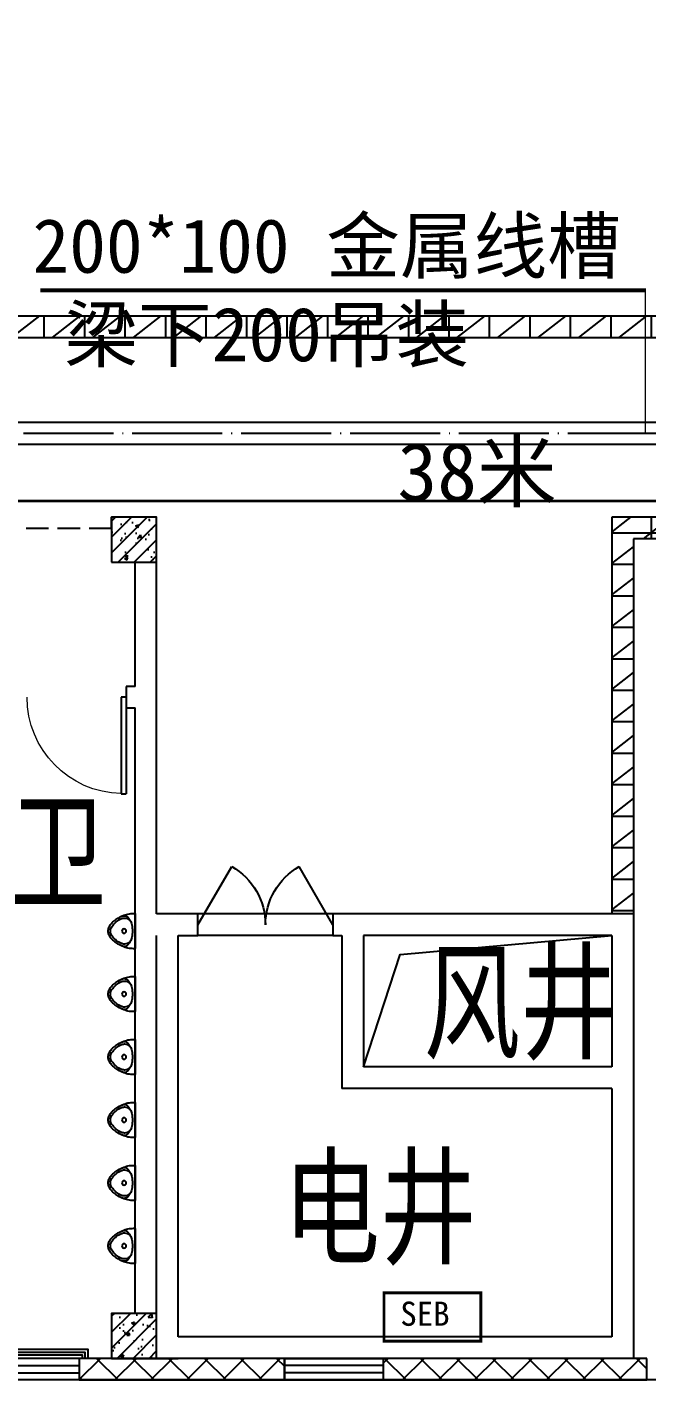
# Model space of a CAD drawing. Header units: millimetres. Extents: x -633009578 to 5705885, y -633235091 to 2571734.
# Drawn here: x 4069479 to 4076369, y 1855760 to 1870800 of the extents above; entities that cross this region are included whole.
import ezdxf

# ---------------------------------------------------------------- set-up
doc = ezdxf.new("R2010")
doc.units = ezdxf.units.MM
doc.header["$LTSCALE"] = 1000
doc.header["$MEASUREMENT"] = 0
doc.linetypes.add('DASH', pattern=[0.35, 0.25, -0.1])
doc.linetypes.add('DOTE', pattern=[2.4200000000000004, 2, -0.2, 0.02, -0.2])
doc.layers.get('0').update_dxf_attribs({"color": 9})
for name, color, linetype in [('000000000000电气', 7, 'Continuous'), ('A-COLUM(柱)', 255, 'Continuous'), ('A-DOOR(门）', 4, 'Continuous'), ('A-F-AREA(计算)', 5, 'Continuous'), ('A-FLOR(看线)', 8, 'Continuous'), ('A-HATH(填充)', 8, 'Continuous'), ('A-LM-RAIL(栏杆)', 167, 'Continuous'), ('A-LVTY(厨卫)', 8, 'Continuous'), ('A-OTHER(其它)', 192, 'Continuous'), ('A-TEXT(房间)', 243, 'Continuous'), ('A-WALL(墙)', 255, 'Continuous'), ('A-WINDOW（窗）', 4, 'Continuous'), ('WALL', 9, 'Continuous'), ('电-桥架', 4, 'Continuous'), ('设备-箱柜', 3, 'Continuous')]:
    doc.layers.add(name, color=color, linetype=linetype)
doc.styles.add('_TCH', font='simhei.ttf', dxfattribs={"width": 0.75, "bigfont": 'hztxt.shx'})
doc.styles.add('ELEC-DIM', font='simhei.ttf')
doc.styles.add('IDQSTYLE', font='simhei.ttf', dxfattribs={"width": 0.707, "bigfont": 'hztxt.shx'})
doc.styles.add('宋体', font='simhei.ttf')
pattern_1 = [(0, (1628470.737756166, 677977.5160347573), (0, 350), []), (37.875, (1628870.737756166, 677977.5160347573), (-169.61527734408, 218.0766567528281), []), (90, (1628870.737756166, 677977.5160347573), (-450, 2.755455298081545e-14), [])]
pattern_2 = [(45, (1628670.737756166, 677977.5160347573), (-200.0002033111466, 200.0002033111467), []), (135, (1628670.737756166, 677977.5160347573), (-200.0002033111467, -200.0002033111466), [])]

# ---------------------------------------------------------------- blocks, each defined once
blk = doc.blocks.new('HC001524')
at = {"color": 0, "linetype": 'Continuous', "const_width": 0.3}
blk.add_lwpolyline([(5, 2.5), (-5, 2.5), (-5, -2.5), (5, -2.5)], close=True, dxfattribs=at)
at = {"color": 0, "style": 'IDQSTYLE', "width": 0.7}
for tag, p in [('AF', (-1.5, -1.25)), ('PSFHATT', (7, -2.5))]:
    blk.add_attdef(tag, p, '', height=2.5, dxfattribs=at)
blk = doc.blocks.new('$plan$00000387')
for points in [[(-195.1053413768082, -0.0007896247711869364), (195.1053413768082, 0.0007896247707321891, -0.056281), (192.2349483853259, -62.07158893748328, -0.051243), (175.2703486377404, -125.5748806645047, -0.047086), (143.6831082538288, -189.724628874892, -0.038643), (109.2489721777902, -237.0609902997553, -0.050944), (77.11679163034205, -267.7759659795192, -0.073316), (36.52038586093977, -290.7338367186967, -0.092337), (0.001018339326947171, -297.5362265440604, -0.092337), (-36.51803354920821, -290.7341323159712, -0.073316), (-77.11462417741222, -267.776590178973, -0.050944), (-109.2474259731857, -237.0618745823472, -0.038643), (-143.6819452275654, -189.7257908973352, -0.047086), (-175.269704824098, -125.5762993672297, -0.051243), (-192.2348186147988, -62.07314493917374, -0.056281)], [(0.0004063761161887669, -146.3291454144546, 0.999985), (0.0002089799604618747, -97.55313528460101, 0.999985)]]:
    blk.add_lwpolyline(points, format="xyb", close=True)
for points in [[(-169.3906686580854, -140.1226315288268, -0.078162), (-170.9980199055512, -114.6377667698976, -0.158684), (-159.1263041735847, -87.15485956814655, -0.087457), (-117.404978437914, -53.84085994681891, -0.073385), (-70.49119853318143, -36.56470876068397, -0.051629), (0.0003042701246158686, -29.26612660759247), (0.0003042701246158686, -29.26612660759247, -0.051629), (70.49149449189827, -36.56413818386, -0.073385), (117.4050415866323, -53.83990962471171, -0.087457), (159.1270096202247, -87.15357250312127, -0.158684), (170.9989478331345, -114.6363836417117, -0.078162), (169.3918028553499, -140.1212604160505)], [(117.0630501052547, -53.65384373908455, -0.099174), (138.5356947175851, -84.86577428893679, -0.110283), (144.8304822659725, -118.461657304113, -0.092873), (136.0170142026468, -157.9354627454745, -0.05733), (119.0399966660161, -187.626263302564, -0.037877), (85.37168024390257, -226.8225566132141, -0.072182), (35.33205354717484, -264.1794573646985, -0.124936), (0.001291311165005027, -273.1480356215775), (0.001291311165005027, -273.1480356215775, -0.124936), (-35.32991617790412, -264.1797433356796, -0.072182), (-85.36984427394054, -226.8232476352587, -0.037877), (-119.0384779452529, -187.6272268447183, -0.05733), (-136.0157358103124, -157.9365637070459, -0.092873), (-144.8298950764129, -118.4628296054302, -0.110283), (-138.5353804395845, -84.8668946738876, -0.099174), (-117.0629874684723, -53.65479130090807)]]:
    blk.add_lwpolyline(points, format="xyb")
blk = doc.blocks.new('$TCHSYS$WIN2D')
for p, q in [((-0.5, 0.5), (0.5, 0.5)), ((-0.5, 0.5), (-0.4999999999999999, -0.5)), ((0.5, 0.5), (0.4999999999999998, -0.5)), ((0.5, 0.1666666666666666), (-0.5, 0.1666666666666666)), ((0.5, -0.1666666666666667), (-0.5, -0.1666666666666667)), ((-0.4999999999999999, -0.5), (0.5, -0.5))]:
    blk.add_line(p, q)
blk = doc.blocks.new('$DorLib2D$00000001')
for p, q in [((0.45, 0.9750000000000001), (0.5000000000000002, 0.9750000000000001)), ((0.45, 0), (0.45, 0.9750000000000001)), ((0.5, 0), (0.5, 0.9750000000000001)), ((0.5, 0), (0.45, 0))]:
    blk.add_line(p, q)
at = {"lineweight": 13}
blk.add_arc((0.475, 0), 0.975, 91.4692835813538, 180, dxfattribs=at)
blk = doc.blocks.new('$DorLib2D$00000231')
at = {"color": 0}
for p, q in [((-0.4999999999999947, 7.105427357601002e-15), (-0.2500000000000284, 0.4330127018921708)), ((0.5000000000000053, 7.105427357601002e-15), (0.250000000000032, 0.4330127018921708))]:
    blk.add_line(p, q, dxfattribs=at)
for centre, radius, start, end in [((-0.4999999999996803, 3.055333763768431e-13), 0.499999999999681, 0, 59.99999999996344), ((0.5000000000000426, -2.486899575160351e-14), 0.4999999999999835, 120.0000000000366, 180)]:
    blk.add_arc(centre, radius, start, end, dxfattribs=at)
blk = doc.blocks.new('_FZH')
h = blk.add_hatch()
h.set_pattern_fill('钢筋混凝土', color=256, scale=0.1, style=0)
h.set_pattern_definition([(45, (0, 0), (-0.1767766952966369, 0.1767766952966369), []), (50, (0, 0), (0.7172601826007535, -0.06275213498259512), [0.07500000000000001, -0.8250000000000001]), (355, (0, 0), (-0.138751333613, 0.7521921337000119), [0.06, -0.66]), (100.4514, (0.05977168000000001, -0.00522934), (0.5785093817140216, 0.6894395420609536), [0.06374019, -0.701142112]), (46.1842, (0, 0.2), (1.067241048625645, -0.1655190143290181), [0.1125, -1.2375]), (96.6356, (0.088936745, 0.186206693), (0.9346627055487033, 0.9741178709004418), [0.095610288, -1.051713]), (351.1842, (0, 0.2), (0.9346619451336272, 0.9741186009253247), [0.09000000000000001, -0.9900000000000001]), (21, (0.1, 0.15), (0.5969070521184617, -0.4026188906653388), [0.07500000000000001, -0.8250000000000001]), (326, (0.1, 0.15), (0.2433153319215824, 0.7251500450468529), [0.06, -0.66]), (71.4514, (0.149742233, 0.116448394), (0.84022262858149, 0.3225304967099524), [0.06374019, -0.701142112]), (37.50000000000001, (0, 0), (0.01215985531729062, 0.3328938538313115), [0, -0.652, 0, -0.67, 0, -0.6625000000000001]), (7.499999999999999, (0, 0), (0.2630695374421486, 0.3944117118823603), [0, -0.382, 0, -0.637, 0, -0.2525]), (-32.5, (-0.223, 0), (0.533822436172409, -0.02255487173437976), [0, -0.25, 0, -0.78, 0, -1.035]), (-42.5, (-0.323, 0), (0.5831861693423862, 0.1001049823323177), [0, -0.325, 0, -0.518, 0, -0.735])])
h.paths.add_polyline_path([(-0.5, -0.5), (0.5, -0.5), (0.5, 0.5), (-0.5, 0.5)])
blk.add_lwpolyline([(-0.5, -0.5), (0.5, -0.5), (0.5, 0.5), (-0.5, 0.5)], close=True)

msp = doc.modelspace()

# ---------------------------------------------------------------- hatches: boundary and pattern name
at = {"layer": 'A-HATH(填充)'}
h = msp.add_hatch(dxfattribs=at)
h.set_pattern_fill('空心砖', color=256, scale=100, style=0)
h.set_pattern_definition(pattern_1)
h.paths.add_polyline_path([(4064539.256591852, 1867429.596922322), (4064659.25659191, 1867349.596922423), (4084069.256591875, 1867349.596922424), (4084069.256591883, 1867509.596922433), (4083949.256591886, 1867589.596922423), (4064539.256591891, 1867589.596922424)])
h = msp.add_hatch(dxfattribs=at)
h.set_pattern_fill('空心砖', color=256, scale=100, style=0)
h.set_pattern_definition(pattern_1)
h.paths.add_polyline_path([(4080119.256591891, 1865109.596922392), (4080119.256591891, 1865349.596922394), (4075979.256592531, 1865349.596922433), (4076219.256592516, 1865109.596922396)])
h = msp.add_hatch(dxfattribs=at)
h.set_pattern_fill('空心砖', color=256, scale=100, style=0)
h.set_pattern_definition(pattern_1)
h.paths.add_polyline_path([(4076219.256592516, 1865109.596922396), (4075979.256592531, 1865349.596922433), (4075979.256592555, 1860939.596922133), (4076219.256592555, 1860939.596922133)])
h = msp.add_hatch(dxfattribs=at)
h.set_pattern_fill('多孔材料', color=256, scale=100, style=0)
h.set_pattern_definition(pattern_2)
h.paths.add_polyline_path([(4070059.256591615, 1855759.596922417), (4072339.256591107, 1855759.596922419), (4072339.256591107, 1855999.596922434), (4070059.256591615, 1855999.596922434)])
h = msp.add_hatch(dxfattribs=at)
h.set_pattern_fill('多孔材料', color=256, scale=100, style=0)
h.set_pattern_definition(pattern_2)
h.paths.add_polyline_path([(4073439.256591107, 1855759.596922419), (4076369.295880454, 1855759.596922422), (4076369.295880454, 1855999.596922433), (4073439.256591107, 1855999.596922433)])

# ---------------------------------------------------------------- linework, layer by layer
at = {"layer": '000000000000电气', "color": 2, "lineweight": 35}
msp.add_line((4100275.940698322, 1865530.046226885), (4062503.250811218, 1865530.046226885), dxfattribs=at)
at = {"layer": 'A-DOOR(门）'}
for p, q in [((4072879.256588553, 1860939.596922102), (4071379.256588553, 1860939.596922102)), ((4072879.256588553, 1860699.596922102), (4071379.256588553, 1860699.596922102))]:
    msp.add_line(p, q, dxfattribs=at)
at = {"layer": 'A-F-AREA(计算)'}
msp.add_lwpolyline([(4060729.234130392, 1991839.59697076), (4195009.234130392, 1991839.59697076), (4195009.234130392, 1855759.59697076), (4060729.234130392, 1855759.59697076)], close=True, dxfattribs=at)
at = {"layer": 'A-FLOR(看线)'}
msp.add_lwpolyline([(4070159.256596358, 1855999.596922433), (4070159.256596358, 1856099.596922433), (4068859.256596319, 1856099.596922433), (4068859.256596319, 1855999.596922451)], dxfattribs=at)
at = {"layer": 'A-LM-RAIL(栏杆)'}
for points in [[(4070124.256596358, 1855999.596922433), (4070124.256596358, 1856064.596922433), (4068894.256596319, 1856064.596922433), (4068894.256596319, 1855999.596922451)], [(4070094.256596358, 1855999.596922433), (4070094.256596358, 1856034.596922433), (4068924.256596319, 1856034.596922433), (4068924.256596319, 1855999.596922451)]]:
    msp.add_lwpolyline(points, dxfattribs=at)
at = {"layer": 'A-OTHER(其它)'}
msp.add_lwpolyline([(4073219.25659262, 1859239.596922089), (4073626.131397699, 1860488.814120962), (4075979.25659262, 1860699.596922128)], dxfattribs=at)
at = {"layer": 'A-WALL(墙)'}
for p, q in [((4064539.256591891, 1867589.596922424), (4083949.256591886, 1867589.596922423)), ((4064659.25659191, 1867349.596922423), (4084069.256591875, 1867349.596922424)), ((4080119.256592103, 1865349.596922378), (4075979.256592531, 1865349.596922433)), ((4075979.256592531, 1865349.596922433), (4075979.256592555, 1860939.596922133)), ((4080119.256592103, 1865109.596922444), (4076219.256592516, 1865109.596922396)), ((4076219.256592516, 1865109.596922396), (4076219.256592555, 1860939.596922133)), ((4070679.256591914, 1863469.596922203), (4070679.256591804, 1864849.596922453)), ((4070919.256591892, 1863349.596922211), (4070919.256591886, 1864849.596922453)), ((4070679.256591914, 1863469.596922203), (4070579.256591615, 1863469.596922208)), ((4070579.256591615, 1863469.596922208), (4070579.256591615, 1863229.596922038)), ((4070919.256591902, 1860939.596921102), (4070919.256591892, 1863349.596922211)), ((4070579.256591615, 1863229.596922038), (4070679.256591912, 1863229.596922156)), ((4070679.256591892, 1860819.596922102), (4070679.256591912, 1863229.596922156)), ((4071039.256591891, 1860939.596922102), (4070919.256591902, 1860939.596921102)), ((4071379.256588563, 1860939.596922179), (4071039.256591891, 1860939.596922102)), ((4071379.256588563, 1860699.596922239), (4071379.256588563, 1860939.596922179)), ((4073099.256592634, 1860939.596922102), (4072879.256588563, 1860939.596922179)), ((4072879.256588563, 1860939.596922179), (4072879.256588563, 1860699.596922239)), ((4076219.25659262, 1860939.596922134), (4073099.256592634, 1860939.596922102)), ((4076219.256592555, 1860939.596922133), (4075979.256592555, 1860939.596922133)), ((4076219.25659262, 1860939.596922134), (4076219.256592554, 1859119.596922102)), ((4070679.256591891, 1856499.596922424), (4070679.256591892, 1860819.596922102)), ((4070919.25659189, 1856119.59692243), (4070919.256591871, 1860699.596921101)), ((4070919.256591871, 1860699.596921101), (4070919.256591955, 1860699.596921101)), ((4070919.256591891, 1856499.596922424), (4070919.256591955, 1860699.596921101)), ((4071159.256591888, 1856239.596922443), (4071159.256591888, 1860699.596922266)), ((4071159.256591888, 1860699.596922266), (4071379.256588563, 1860699.596922239)), ((4072879.256588563, 1860699.596922239), (4072979.25659262, 1860699.596922266)), ((4072979.25659262, 1860699.596922266), (4072979.25659262, 1858999.596922082)), ((4075979.25659262, 1860699.596921965), (4073219.25659262, 1860699.596921965)), ((4073219.25659262, 1860699.596921965), (4073219.25659262, 1859239.596922089)), ((4075979.25659262, 1860699.596921965), (4075979.25659262, 1859239.596922089)), ((4075979.25659262, 1859239.596922089), (4073219.25659262, 1859239.596922089)), ((4076219.256592554, 1859119.596922102), (4076219.256592655, 1855999.596922377)), ((4075979.256592629, 1858999.596922082), (4072979.25659262, 1858999.596922082)), ((4075979.256592629, 1858999.596922082), (4075979.256592629, 1856239.596922443)), ((4075979.256592629, 1856239.596922443), (4071159.256591888, 1856239.596922443)), ((4070919.25659189, 1855999.596922424), (4070919.25659189, 1856119.59692243)), ((4070919.25659189, 1855999.596922424), (4071159.25659189, 1855999.596922424)), ((4076219.256592655, 1855999.596922377), (4071159.256591801, 1855999.596922377)), ((4071159.25659189, 1855999.596922424), (4071159.256591801, 1855999.596922377))]:
    msp.add_line(p, q, dxfattribs=at)
at = {"layer": 'A-WINDOW（窗）', "linetype": 'DASH'}
for p, q in [((4070419.256591892, 1865229.596922424), (4070419.256591892, 1865349.596922424)), ((4068419.256591892, 1865229.596922424, 800), (4070419.256591892, 1865229.596922424, 800))]:
    msp.add_line(p, q, dxfattribs=at)
at = {"layer": 'WALL'}
for p, q in [((4072339.256591107, 1855999.596922434), (4070059.256591615, 1855999.596922434)), ((4070059.256591615, 1855999.596922434), (4070059.256591615, 1855759.596922417)), ((4072339.256591107, 1855759.596922419), (4072339.256591107, 1855999.596922434)), ((4076369.295880454, 1855999.596922433), (4073439.256591107, 1855999.596922433)), ((4073439.256591107, 1855999.596922433), (4073439.256591107, 1855759.596922419)), ((4076369.295880454, 1855759.596922422), (4076369.295880454, 1855999.596922433)), ((4070059.256591615, 1855759.596922417), (4072339.256591107, 1855759.596922419)), ((4073439.256591107, 1855759.596922419), (4076369.295880454, 1855759.596922422))]:
    msp.add_line(p, q, dxfattribs=at)
at = {"layer": '电-桥架', "color": 5, "linetype": 'DOTE', "ltscale": 0.5}
msp.add_line((4060969.256591898, 1866283.413784905), (4090416.726145992, 1866283.413784905), dxfattribs=at)
at = {"layer": '电-桥架', "ltscale": 0.5}
msp.add_lwpolyline([(4090416.726145993, 1866158.413784905), (4060969.256591899, 1866158.413784905), (4060969.256591898, 1866408.413784905), (4090416.726145992, 1866408.413784905)], dxfattribs=at)
at = {"layer": '设备-箱柜', "color": 6}
msp.add_lwpolyline([(4076352.517121791, 1866283.413784905, 15, 15, 0), (4076352.517121791, 1867873.700683707, 15, 15, 0), (4076352.517121791, 1867873.700683707, 45, 45, 0), (4069627.587431367, 1867873.700683707, 45, 45, 0)], format="xyseb", dxfattribs=at)

# ---------------------------------------------------------------- block references
at = {"layer": 'A-COLUM(柱)', "xscale": 500, "yscale": 500, "zscale": 500}
for p in [(4070669.256591891, 1865099.596922424), (4070669.256591891, 1856249.596922424)]:
    msp.add_blockref('_FZH', p, dxfattribs=at)
at = {"layer": 'A-DOOR(门）', "xscale": -1100, "yscale": 1100, "zscale": 1100, "rotation": 180}
msp.add_blockref('$DorLib2D$00000001', (4070029.256591827, 1863349.596922211), dxfattribs=at)
at = {"layer": 'A-DOOR(门）', "xscale": -1500, "yscale": 1500, "zscale": 1500}
msp.add_blockref('$DorLib2D$00000231', (4072129.256588553, 1860819.596922102), dxfattribs=at)
at = {"layer": 'A-LVTY(厨卫)', "rotation": 270}
for p in [(4070679.255802265, 1860749.596864064), (4070679.255802265, 1860049.596864064), (4070679.255802265, 1859349.596864064), (4070679.255802265, 1858649.596864064), (4070679.255802265, 1857949.596864064), (4070679.255802265, 1857249.596864064)]:
    msp.add_blockref('$plan$00000387', p, dxfattribs=at)
at = {"layer": 'A-WINDOW（窗）', "extrusion": (0, 0, -1), "xscale": 1100, "yscale": 240, "zscale": 1100}
msp.add_blockref('$TCHSYS$WIN2D', (-4069509.256591788, 1855879.596922424), dxfattribs=at)
at = {"layer": 'A-WINDOW（窗）', "xscale": 1100, "yscale": 240, "zscale": 1100}
msp.add_blockref('$TCHSYS$WIN2D', (4072889.256591049, 1855879.596922424), dxfattribs=at)
at = {"layer": '设备-箱柜'}
ref = msp.add_blockref('HC001524', (4073984.642425789, 1856459.119638839), dxfattribs=dict(at, xscale=-107.52, yscale=107.52, zscale=107.52, rotation=180))
ref.add_attrib('AF', 'SEB', (4073627.830277742, 1856361.606580266), dxfattribs={"layer": '0', "color": 0, "height": 268.8, "style": 'ELEC-DIM'})

# ---------------------------------------------------------------- texts
at = {"layer": '000000000000电气', "color": 0, "lineweight": 35, "style": '宋体'}
msp.add_text('38米', height=650, dxfattribs=at).set_placement((4073595.904838216, 1865530.046226885))
at = {"layer": 'A-TEXT(房间)', "style": '_TCH', "width": 0.75}
for s, p in [('卫', (4069287.955014294, 1861113.539214954)), ('风井', (4073887.710563786, 1859437.780831673)), ('电井', (4072327.120815721, 1857158.286353319))]:
    msp.add_text(s, height=1050, dxfattribs=at).set_placement(p)
at = {"layer": '设备-箱柜', "color": 6, "style": 'ELEC-DIM'}
for s, p in [('200*100 金属线槽', (4069539.685177995, 1868068.404588595)), ('梁下200吊装', (4069894.299905663, 1867084.076401975))]:
    msp.add_text(s, height=600, dxfattribs=at).set_placement(p)

doc.saveas('drawing.dxf')
